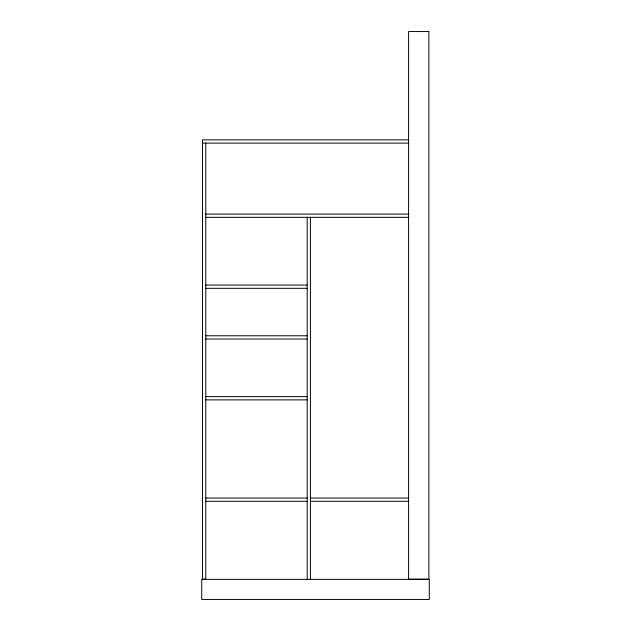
<?xml version="1.0" encoding="UTF-8"?>
<svg xmlns="http://www.w3.org/2000/svg" width="631" height="631" viewBox="0 0 631 631"><rect width="100%" height="100%" fill="white"/><g stroke="black" fill="none" stroke-linecap="round" stroke-linejoin="round"><path stroke-width="0.95" d="M408.596 139.853L202.527 139.853L202.527 579.171L205.777 579.171L205.777 143.103M202.527 143.103L408.596 143.103M205.777 214.09L408.596 214.09M205.777 217.332L408.596 217.332M205.777 285.078L307.187 285.078M205.777 288.32L307.187 288.32M205.777 335.779L307.187 335.779M205.777 339.028L307.187 339.028M205.777 396.631L307.187 396.631M205.777 399.873L307.187 399.873M205.777 498.04L307.187 498.04M310.428 498.04L408.596 498.04M205.777 501.282L307.187 501.282M310.428 501.282L408.596 501.282M310.428 217.332L310.428 579.368M307.187 217.332L307.187 579.368M428.875 31.55L408.596 31.55L408.596 579.171L428.875 579.171L428.875 31.55M429.285 579.368L201.715 579.368L201.715 599.45L429.285 599.45L429.285 579.368"/></g></svg>
